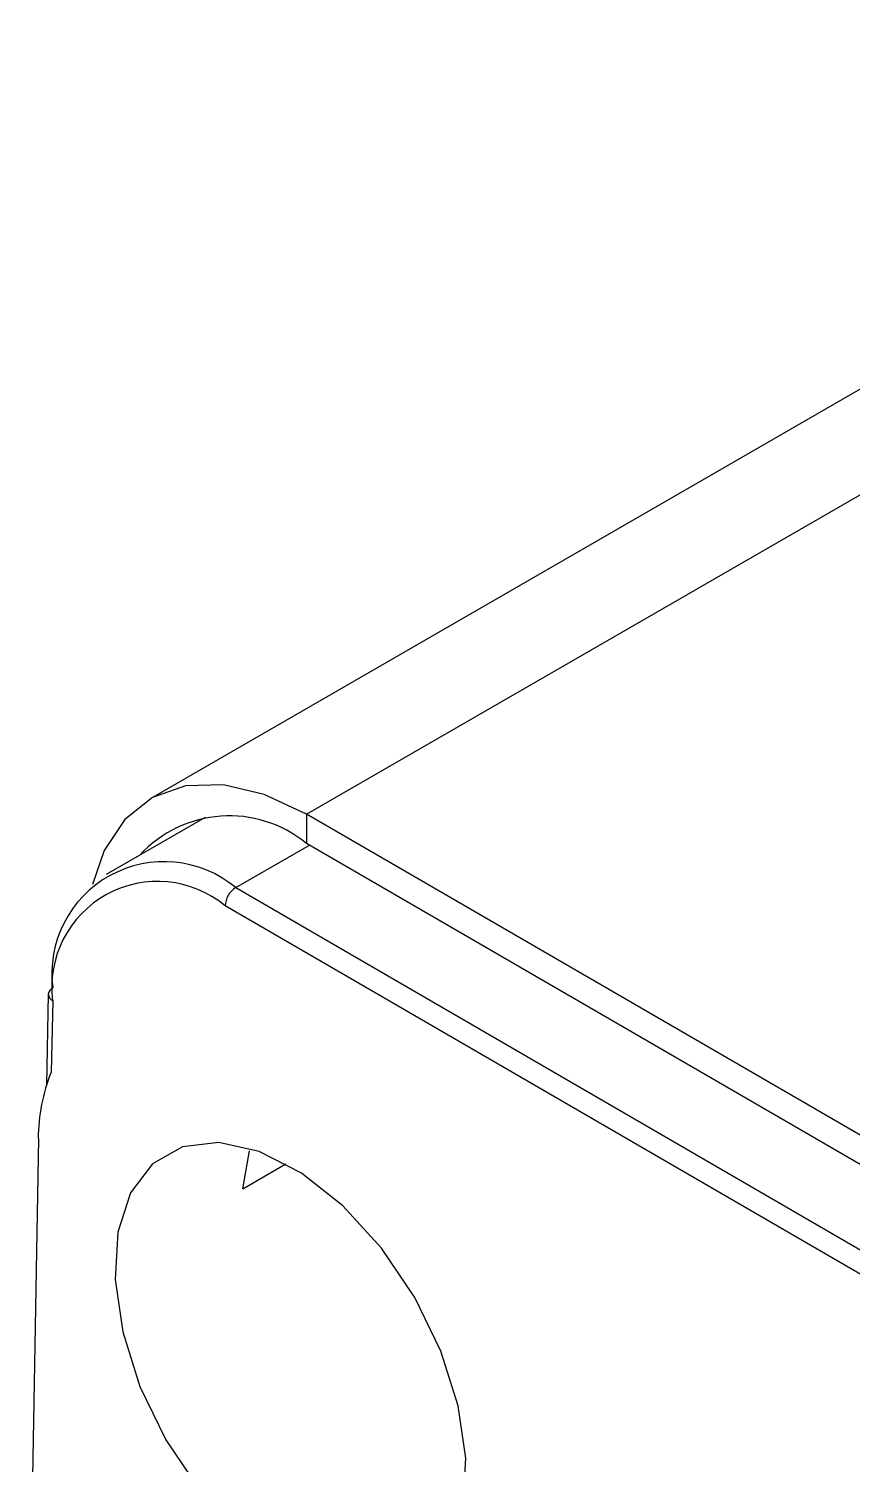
# Model space of a CAD drawing. Extents: x 6 to 134, y 3 to 97.
# Drawn here: x 14.771 to 15.6, y 13.148 to 14.594 of the extents above; entities that cross this region are included whole.
import ezdxf

# ---------------------------------------------------------------- set-up
doc = ezdxf.new("R2010")
doc.units = 0
doc.header["$MEASUREMENT"] = 0
doc.layers.add('OBJECT', color=7, linetype='CONTINUOUS')

msp = doc.modelspace()

# ---------------------------------------------------------------- linework, layer by layer
at = {"layer": 'OBJECT'}
for p, q in [((16.2372, 14.5941), (14.8937, 13.8185)), ((15.0507, 13.8027), (16.3942, 14.5783)), ((14.9484, 13.7994), (14.8488, 13.7419)), ((15.0507, 13.8027), (15.0506, 13.7733)), ((15.691, 13.4312), (15.0507, 13.8027)), ((14.9793, 13.7288), (15.0535, 13.7716)), ((15.662, 13.4186), (15.0506, 13.7733)), ((14.9793, 13.7288), (15.6921, 13.3152)), ((15.6815, 13.2968), (14.9686, 13.7104)), ((14.7906, 13.6216), (14.7888, 13.5301)), ((14.795, 13.6151), (14.7936, 13.5429)), ((14.7806, 13.4762), (14.7709, 12.92)), ((14.9864, 13.4255), (14.9932, 13.4638)), ((14.9864, 13.4255), (15.0299, 13.4506))]:
    msp.add_line(p, q, dxfattribs=at)
at = {"layer": 'OBJECT', "flags": 128}
for points in [[(15.0507, 13.8027), (15.008, 13.8226), (14.9669, 13.8323), (14.9289, 13.8312), (14.8954, 13.8195), (14.8678, 13.7975), (14.847, 13.7661), (14.8351, 13.7321)], [(15.2083, 13.1066), (15.2109, 13.1542), (15.2033, 13.2069), (15.1858, 13.2619), (15.1596, 13.3158), (15.1261, 13.3655), (15.0873, 13.4082), (15.0455, 13.4413), (15.0029, 13.463), (14.9622, 13.472), (14.9257, 13.4677), (14.8955, 13.4505), (14.8734, 13.4212), (14.8606, 13.3817), (14.8579, 13.3341), (14.8655, 13.2814), (14.8828, 13.2264), (14.909, 13.1725), (14.9425, 13.1227)]]:
    msp.add_lwpolyline(points, dxfattribs=at)
at = {"layer": 'OBJECT'}
for centre, radius, start, end in [((14.9729, 13.6787), 0.1224, 50.5893, 137.4491), ((14.9071, 13.6419), 0.113, 50.2846, 187.2217), ((14.9006, 13.6285), 0.1065, 50.2846, 187.2217), ((14.9917, 13.7093), 0.0231, 122.5874, 177.2479), ((14.7982, 13.6207), 0.00762, 114.706, 173.7823), ((14.7982, 13.6221), 0.00765, 183.7774, 244.9397), ((14.9578, 13.4763), 0.1773, 157.9309, 180.0492)]:
    msp.add_arc(centre, radius, start, end, dxfattribs=at)

doc.saveas('drawing.dxf')
